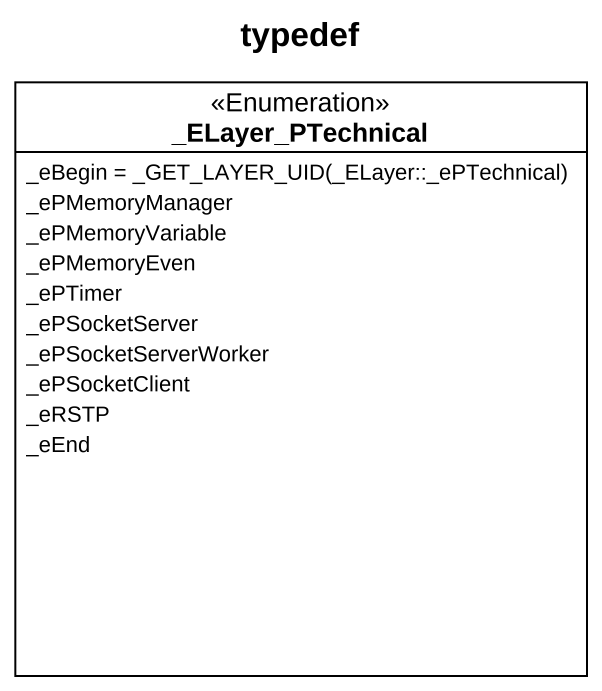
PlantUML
@startuml
title typedef
hide circle
hide empty members
enum "_ELayer_PTechnical" as ELayer_PTechnical <<Enumeration>> {
  {field} _eBegin = _GET_LAYER_UID(_ELayer::_ePTechnical)
  _ePMemoryManager
  _ePMemoryVariable
  _ePMemoryEven
  _ePTimer
  _ePSocketServer
  _ePSocketServerWorker
  _ePSocketClient
  _eRSTP
  _eEnd
}
@enduml
